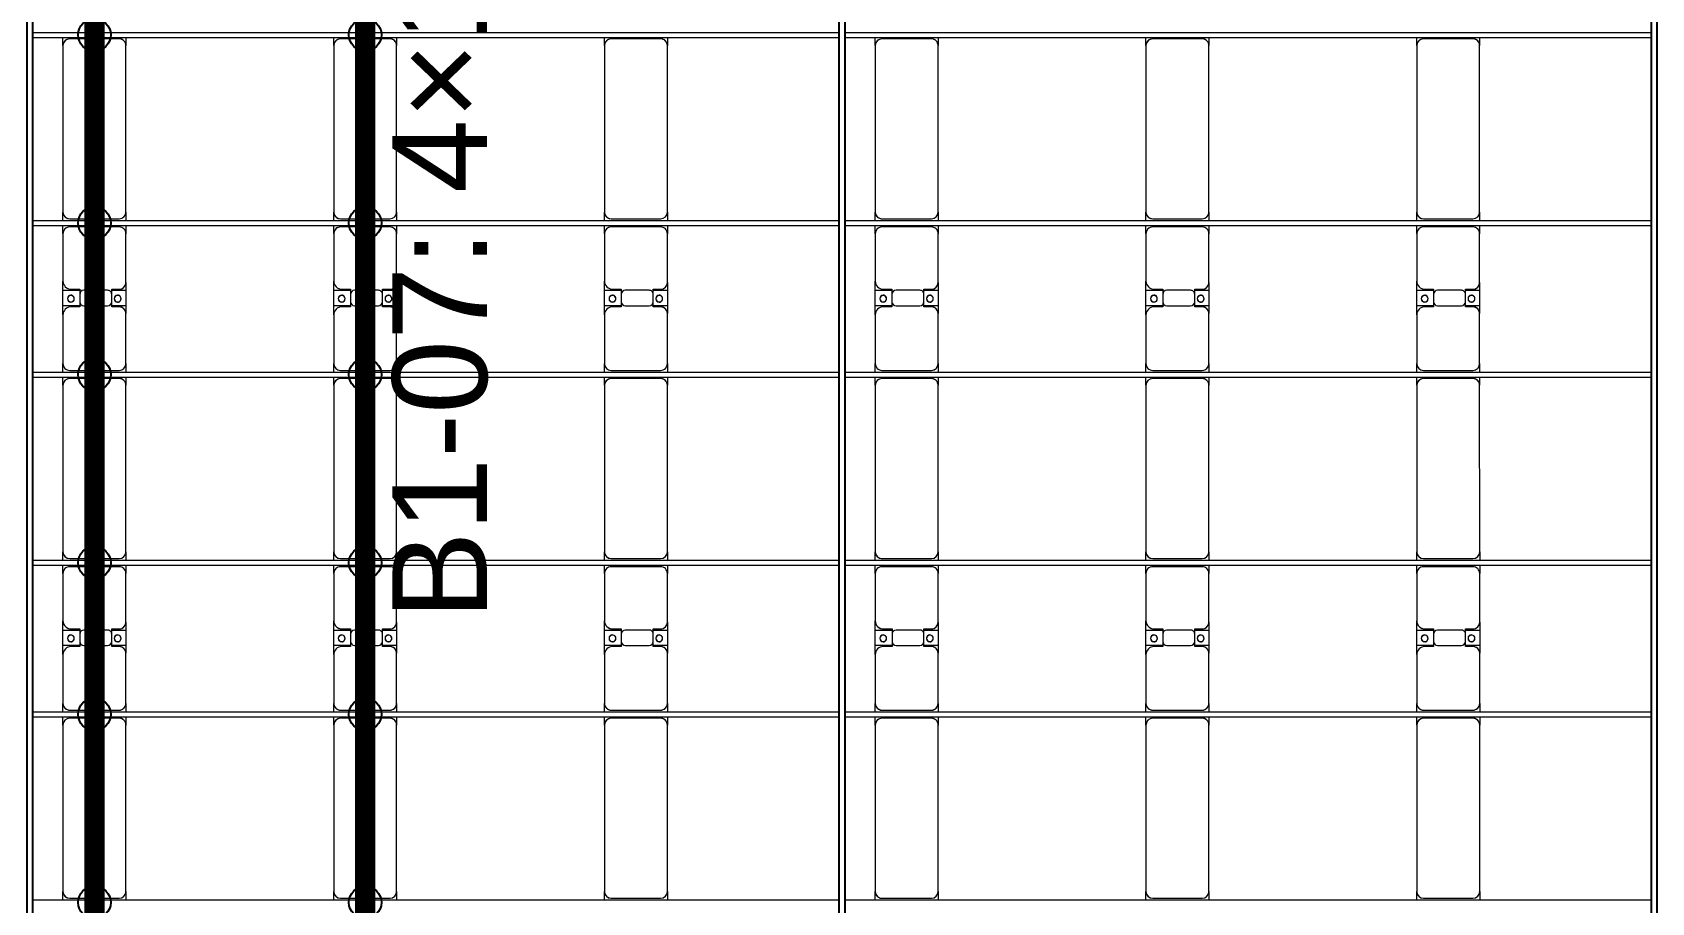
# Model space of a CAD drawing. Header units: millimetres. Extents: x -496478 to -186190, y -204059 to -87354.
# Drawn here: x -483192 to -471231, y -165074 to -158644 of the extents above; entities that cross this region are included whole.
import ezdxf

# ---------------------------------------------------------------- set-up
doc = ezdxf.new("R2010")
doc.units = ezdxf.units.MM
for name, color, linetype, lineweight in [('A-DETL-MBND', 5, 'Continuous', 9), ('A-GENM', 13, 'Continuous', 9), ('S-BEAM', 12, 'Continuous', 9)]:
    doc.layers.add(name, color=color, linetype=linetype, lineweight=lineweight)
doc.layers.add('GC-GHI CHU', color=2, linetype='Continuous')
doc.layers.add('GC-HOP 40x60 GIA CUONG', color=1, linetype='Continuous')
doc.styles.add('GC_VN', font='arial.ttf')

# ---------------------------------------------------------------- blocks, each defined once
blk = doc.blocks.new('Dầm C52 - Dầm C52-V85-BỐ TRÍ KHUNG KẾT CẤU BÈ PIN 01')
at = {"layer": 'S-BEAM', "color": 1}
for p, q in [((81389, 20), (87349, 20)), ((87389, 20), (93349, 20)), ((87349, -20), (81389, -20)), ((93349, -20), (87389, -20))]:
    blk.add_line(p, q, dxfattribs=at)
blk = doc.blocks.new('Dầm C52 - Dầm C52-V86-BỐ TRÍ KHUNG KẾT CẤU BÈ PIN 01')
at = {"layer": 'S-BEAM', "color": 1}
for p, q in [((87349, -20), (81389, -20)), ((93349, -20), (87389, -20))]:
    blk.add_line(p, q, dxfattribs=at)
blk = doc.blocks.new('Dai phao do pin - DẢI PHAO ĐỠ PIN-V111-BỐ TRÍ KHUNG KẾT CẤU BÈ PIN 01')
at = {"layer": 'A-DETL-MBND', "color": 8}
for p, q in [((31948, 242), (32010, 242)), ((33240, 242), (32010, 242)), ((33240, 242), (33298, 242)), ((33338, 242), (33400, 242)), ((33760, 242), (33400, 242)), ((33760, 242), (33942, 242)), ((33828, 242), (34010, 242)), ((33828, 118), (33828, 242)), ((33942, 242), (33942, 118)), ((34360, 242), (34010, 242)), ((34360, 242), (34418, 242)), ((34458, 242), (34520, 242)), ((35750, 242), (34520, 242)), ((35750, 242), (35808, 242)), ((35848, 242), (35910, 242)), ((36270, 242), (35910, 242)), ((36270, 242), (36452, 242)), ((36338, 242), (36520, 242)), ((36338, 118), (36338, 242)), ((36452, 242), (36452, 118)), ((36870, 242), (36520, 242)), ((36870, 242), (36928, 242)), ((36968, 242), (37030, 242)), ((38260, 242), (37030, 242)), ((38260, 242), (38318, 242)), ((31960, 192), (31960, -173)), ((33290, -173), (33290, 192)), ((33350, 192), (33350, -173)), ((33820, 118), (33820, 182)), ((33950, 182), (33950, 118)), ((34410, -173), (34410, 192)), ((34470, 192), (34470, -173)), ((35800, -173), (35800, 192)), ((35860, 192), (35860, -173)), ((36330, 118), (36330, 182)), ((36460, 182), (36460, 118)), ((36920, -173), (36920, 192)), ((36980, 192), (36980, -173)), ((38310, -173), (38310, 192)), ((33912, 118), (33820, 118)), ((33828, 88), (33828, -88)), ((33950, 118), (33858, 118)), ((33942, -88), (33942, 88)), ((36422, 118), (36330, 118)), ((36338, 88), (36338, -88)), ((36460, 118), (36368, 118)), ((36452, -88), (36452, 88)), ((33820, -173), (33820, -118)), ((33820, -118), (33912, -118)), ((33828, -223), (33828, -118)), ((33858, -118), (33950, -118)), ((33942, -118), (33942, -223)), ((33950, -118), (33950, -173)), ((36330, -173), (36330, -118)), ((36330, -118), (36422, -118)), ((36338, -223), (36338, -118)), ((36368, -118), (36460, -118)), ((36452, -118), (36452, -223)), ((36460, -118), (36460, -173)), ((32010, -223), (31948, -223)), ((32010, -223), (33240, -223)), ((33298, -223), (33240, -223)), ((33400, -223), (33338, -223)), ((33400, -223), (33770, -223)), ((33942, -223), (33770, -223)), ((34000, -223), (33828, -223)), ((34000, -223), (34360, -223)), ((34418, -223), (34360, -223)), ((34520, -223), (34458, -223)), ((34520, -223), (35750, -223)), ((35808, -223), (35750, -223)), ((35910, -223), (35848, -223)), ((35910, -223), (36280, -223)), ((36452, -223), (36280, -223)), ((36510, -223), (36338, -223)), ((36510, -223), (36870, -223)), ((36928, -223), (36870, -223)), ((37030, -223), (36968, -223)), ((37030, -223), (38260, -223)), ((38318, -223), (38260, -223))]:
    blk.add_line(p, q, dxfattribs=at)
for centre, radius, start, end in [((32010, 192), 50, 90, 180), ((32010, 192), 50, 105, 180), ((33240, 192), 50, 0, 90), ((33240, 192), 50, 15, 90), ((33400, 192), 50, 90, 180), ((33760, 182), 60, 0, 90), ((34010, 182), 60, 90, 180), ((34360, 192), 50, 0, 90), ((34520, 192), 50, 90, 180), ((34520, 192), 50, 105, 180), ((35750, 192), 50, 0, 90), ((35750, 192), 50, 15, 90), ((35910, 192), 50, 90, 180), ((36270, 182), 60, 360, 90), ((36520, 182), 60, 90, 180), ((36870, 192), 50, 360, 90), ((37030, 192), 50, 90, 180), ((37030, 192), 50, 105, 180), ((38260, 192), 50, 360, 90), ((38260, 192), 50, 15, 90), ((33400, 192), 50, 135, 180), ((33760, 182), 60, 0, 45), ((33879, 183), 25, 0, 180), ((33879, 183), 25, 180, 0), ((33881, 183), 25, 360, 180), ((33881, 183), 25, 180, 0), ((33881, 183), 25, 180, 195), ((34010, 182), 60, 136.5851, 180), ((34360, 192), 50, 0, 45), ((35910, 192), 50, 135, 180), ((36270, 182), 60, 360, 45), ((36389, 183), 25, 360, 180), ((36389, 183), 25, 180, 360), ((36391, 183), 25, 360, 180), ((36391, 183), 25, 180, 0), ((36391, 183), 25, 180, 195), ((36520, 182), 60, 135, 180), ((36870, 192), 50, 3.8796, 45), ((33858, 88), 30, 90, 180), ((33912, 88), 30, 0, 90), ((36368, 88), 30, 90, 180), ((36422, 88), 30, 0, 90), ((33858, -88), 30, 180, 270), ((33912, -88), 30, 270, 0), ((36368, -88), 30, 180, 270), ((36422, -88), 30, 270, 0), ((32010, -173), 50, 180, 270), ((32010, -173), 50, 180, 270), ((33240, -173), 50, 270, 0), ((33240, -173), 50, 285, 0), ((33400, -173), 50, 180, 270), ((33400, -173), 50, 180, 225), ((33770, -173), 50, 270, 360), ((33770, -173), 50, 315, 0), ((33879, -162), 25, 360, 180), ((33879, -162), 25, 180, 0), ((33881, -162), 25, 0, 180), ((33881, -162), 25, 120, 180), ((33881, -162), 25, 180, 0), ((33881, -162), 25, 75, 105), ((33879, -162), 25, 75, 90), ((33879, -162), 25, 30, 45), ((33879, -162), 25, 0, 15), ((34000, -173), 50, 180, 270), ((34000, -173), 50, 180, 225), ((34360, -173), 50, 270, 0), ((34360, -173), 50, 315, 0), ((34520, -173), 50, 180, 270), ((34520, -173), 50, 180, 270), ((35750, -173), 50, 270, 0), ((35750, -173), 50, 285, 360), ((35910, -173), 50, 180, 270), ((35910, -173), 50, 180, 225), ((36280, -173), 50, 270, 360), ((36280, -173), 50, 315, 360), ((36389, -162), 25, 0, 180), ((36389, -162), 25, 180, 0), ((36391, -162), 25, 0, 180), ((36391, -162), 25, 120, 180), ((36391, -162), 25, 180, 0), ((36391, -162), 25, 75, 105), ((36389, -162), 25, 75, 90), ((36389, -162), 25, 30, 45), ((36389, -162), 25, 0, 15), ((36510, -173), 50, 180, 270), ((36510, -173), 50, 180, 225), ((36870, -173), 50, 270, 0), ((36870, -173), 50, 315, 360), ((37030, -173), 50, 180, 270), ((37030, -173), 50, 180, 270), ((38260, -173), 50, 270, 0), ((38260, -173), 50, 285, 0)]:
    blk.add_arc(centre, radius, start, end, dxfattribs=at)
blk = doc.blocks.new('Dai phao do pin - DẢI PHAO ĐỠ PIN-V112-BỐ TRÍ KHUNG KẾT CẤU BÈ PIN 01')
at = {"layer": 'A-DETL-MBND', "color": 8}
for p, q in [((31948, 242), (32010, 242)), ((33240, 242), (32010, 242)), ((33240, 242), (33298, 242)), ((33338, 242), (33400, 242)), ((33760, 242), (33400, 242)), ((33760, 242), (33942, 242)), ((33828, 242), (34010, 242)), ((33828, 118), (33828, 242)), ((33942, 242), (33942, 118)), ((34360, 242), (34010, 242)), ((34360, 242), (34418, 242)), ((34458, 242), (34520, 242)), ((35750, 242), (34520, 242)), ((35750, 242), (35808, 242)), ((35848, 242), (35910, 242)), ((36270, 242), (35910, 242)), ((36270, 242), (36452, 242)), ((36338, 242), (36520, 242)), ((36338, 118), (36338, 242)), ((36452, 242), (36452, 118)), ((36870, 242), (36520, 242)), ((36870, 242), (36928, 242)), ((36968, 242), (37030, 242)), ((38260, 242), (37030, 242)), ((38260, 242), (38318, 242)), ((31960, 192), (31960, -173)), ((33290, -173), (33290, 192)), ((33350, 192), (33350, -173)), ((33820, 118), (33820, 182)), ((33950, 182), (33950, 118)), ((34410, -173), (34410, 192)), ((34470, 192), (34470, -173)), ((35800, -173), (35800, 192)), ((35860, 192), (35860, -173)), ((36330, 118), (36330, 182)), ((36460, 182), (36460, 118)), ((36920, -173), (36920, 192)), ((36980, 192), (36980, -173)), ((38310, -173), (38310, 192)), ((33912, 118), (33820, 118)), ((33828, 88), (33828, -88)), ((33950, 118), (33858, 118)), ((33942, -88), (33942, 88)), ((36422, 118), (36330, 118)), ((36338, 88), (36338, -88)), ((36460, 118), (36368, 118)), ((36452, -88), (36452, 88)), ((33820, -173), (33820, -118)), ((33820, -118), (33912, -118)), ((33828, -223), (33828, -118)), ((33858, -118), (33950, -118)), ((33942, -118), (33942, -223)), ((33950, -118), (33950, -173)), ((36330, -173), (36330, -118)), ((36330, -118), (36422, -118)), ((36338, -223), (36338, -118)), ((36368, -118), (36460, -118)), ((36452, -118), (36452, -223)), ((36460, -118), (36460, -173)), ((32010, -223), (31948, -223)), ((32010, -223), (33240, -223)), ((33298, -223), (33240, -223)), ((33400, -223), (33338, -223)), ((33400, -223), (33770, -223)), ((33942, -223), (33770, -223)), ((34000, -223), (33828, -223)), ((34000, -223), (34360, -223)), ((34418, -223), (34360, -223)), ((34520, -223), (34458, -223)), ((34520, -223), (35750, -223)), ((35808, -223), (35750, -223)), ((35910, -223), (35848, -223)), ((35910, -223), (36280, -223)), ((36452, -223), (36280, -223)), ((36510, -223), (36338, -223)), ((36510, -223), (36870, -223)), ((36928, -223), (36870, -223)), ((37030, -223), (36968, -223)), ((37030, -223), (38260, -223)), ((38318, -223), (38260, -223))]:
    blk.add_line(p, q, dxfattribs=at)
for centre, radius, start, end in [((32010, 192), 50, 90, 180), ((32010, 192), 50, 105, 180), ((33240, 192), 50, 0, 90), ((33240, 192), 50, 15, 90), ((33400, 192), 50, 90, 180), ((33760, 182), 60, 0, 90), ((34010, 182), 60, 90, 180), ((34360, 192), 50, 0, 90), ((34520, 192), 50, 90, 180), ((34520, 192), 50, 105, 180), ((35750, 192), 50, 0, 90), ((35750, 192), 50, 15, 90), ((35910, 192), 50, 90, 180), ((36270, 182), 60, 360, 90), ((36520, 182), 60, 90, 180), ((36870, 192), 50, 360, 90), ((37030, 192), 50, 90, 180), ((37030, 192), 50, 105, 180), ((38260, 192), 50, 360, 90), ((38260, 192), 50, 15, 90), ((33400, 192), 50, 135, 180), ((33760, 182), 60, 0, 45), ((33879, 183), 25, 0, 180), ((33879, 183), 25, 180, 0), ((33881, 183), 25, 360, 180), ((33881, 183), 25, 180, 0), ((33881, 183), 25, 180, 195), ((34010, 182), 60, 136.5435, 180), ((34360, 192), 50, 0, 45), ((35910, 192), 50, 135, 180), ((36270, 182), 60, 360, 45), ((36389, 183), 25, 360, 180), ((36389, 183), 25, 180, 360), ((36391, 183), 25, 360, 180), ((36391, 183), 25, 180, 0), ((36391, 183), 25, 180, 195), ((36520, 182), 60, 135, 180), ((36870, 192), 50, 360, 45), ((33858, 88), 30, 90, 180), ((33912, 88), 30, 0, 90), ((36368, 88), 30, 90, 180), ((36422, 88), 30, 0, 90), ((33858, -88), 30, 180, 270), ((33912, -88), 30, 270, 0), ((36368, -88), 30, 180, 270), ((36422, -88), 30, 270, 0), ((32010, -173), 50, 180, 270), ((32010, -173), 50, 180, 270), ((33240, -173), 50, 270, 0), ((33240, -173), 50, 285, 0), ((33400, -173), 50, 180, 270), ((33400, -173), 50, 180, 225), ((33770, -173), 50, 270, 360), ((33770, -173), 50, 315, 0), ((33879, -162), 25, 360, 180), ((33879, -162), 25, 180, 0), ((33881, -162), 25, 0, 180), ((33881, -162), 25, 120, 180), ((33881, -162), 25, 180, 0), ((33881, -162), 25, 75, 105), ((33879, -162), 25, 75, 90), ((33879, -162), 25, 30, 45), ((33879, -162), 25, 0, 15), ((34000, -173), 50, 180, 270), ((34000, -173), 50, 180, 225), ((34360, -173), 50, 270, 0), ((34360, -173), 50, 315, 0), ((34520, -173), 50, 180, 270), ((34520, -173), 50, 180, 270), ((35750, -173), 50, 270, 0), ((35750, -173), 50, 285, 360), ((35910, -173), 50, 180, 270), ((35910, -173), 50, 180, 225), ((36280, -173), 50, 270, 360), ((36280, -173), 50, 315, 360), ((36389, -162), 25, 0, 180), ((36389, -162), 25, 180, 0), ((36391, -162), 25, 0, 180), ((36391, -162), 25, 120, 180), ((36391, -162), 25, 180, 0), ((36391, -162), 25, 75, 105), ((36389, -162), 25, 75, 90), ((36389, -162), 25, 30, 45), ((36389, -162), 25, 0, 15), ((36510, -173), 50, 180, 270), ((36510, -173), 50, 180, 225), ((36870, -173), 50, 270, 0), ((36870, -173), 50, 315, 360), ((37030, -173), 50, 180, 270), ((37030, -173), 50, 180, 270), ((38260, -173), 50, 270, 0), ((38260, -173), 50, 285, 0)]:
    blk.add_arc(centre, radius, start, end, dxfattribs=at)
blk = doc.blocks.new('Dai phao do pin - DẢI PHAO ĐỠ PIN-V113-BỐ TRÍ KHUNG KẾT CẤU BÈ PIN 01')
at = {"layer": 'A-DETL-MBND', "color": 8}
for p, q in [((31948, 242), (32010, 242)), ((33240, 242), (32010, 242)), ((33240, 242), (33298, 242)), ((33338, 242), (33400, 242)), ((33760, 242), (33400, 242)), ((33760, 242), (33942, 242)), ((33828, 242), (34010, 242)), ((33828, 118), (33828, 242)), ((33942, 242), (33942, 118)), ((34360, 242), (34010, 242)), ((34360, 242), (34418, 242)), ((34458, 242), (34520, 242)), ((35750, 242), (34520, 242)), ((35750, 242), (35808, 242)), ((35848, 242), (35910, 242)), ((36270, 242), (35910, 242)), ((36270, 242), (36452, 242)), ((36338, 242), (36520, 242)), ((36338, 118), (36338, 242)), ((36452, 242), (36452, 118)), ((36870, 242), (36520, 242)), ((36870, 242), (36928, 242)), ((36968, 242), (37030, 242)), ((38260, 242), (37030, 242)), ((38260, 242), (38318, 242)), ((31960, 192), (31960, -173)), ((33290, -173), (33290, 192)), ((33350, 192), (33350, -173)), ((33820, 118), (33820, 182)), ((33950, 182), (33950, 118)), ((34410, -173), (34410, 192)), ((34470, 192), (34470, -173)), ((35800, -173), (35800, 192)), ((35860, 192), (35860, -173)), ((36330, 118), (36330, 182)), ((36460, 182), (36460, 118)), ((36920, -173), (36920, 192)), ((36980, 192), (36980, -173)), ((38310, -173), (38310, 192)), ((33912, 118), (33820, 118)), ((33828, 88), (33828, -88)), ((33950, 118), (33858, 118)), ((33942, -88), (33942, 88)), ((36422, 118), (36330, 118)), ((36338, 88), (36338, -88)), ((36460, 118), (36368, 118)), ((36452, -88), (36452, 88)), ((33820, -173), (33820, -118)), ((33820, -118), (33912, -118)), ((33828, -223), (33828, -118)), ((33858, -118), (33950, -118)), ((33942, -118), (33942, -223)), ((33950, -118), (33950, -173)), ((36330, -173), (36330, -118)), ((36330, -118), (36422, -118)), ((36338, -223), (36338, -118)), ((36368, -118), (36460, -118)), ((36452, -118), (36452, -223)), ((36460, -118), (36460, -173)), ((32010, -223), (31948, -223)), ((32010, -223), (33240, -223)), ((33298, -223), (33240, -223)), ((33400, -223), (33338, -223)), ((33400, -223), (33770, -223)), ((33942, -223), (33770, -223)), ((34000, -223), (33828, -223)), ((34000, -223), (34360, -223)), ((34418, -223), (34360, -223)), ((34520, -223), (34458, -223)), ((34520, -223), (35750, -223)), ((35808, -223), (35750, -223)), ((35910, -223), (35848, -223)), ((35910, -223), (36280, -223)), ((36452, -223), (36280, -223)), ((36510, -223), (36338, -223)), ((36510, -223), (36870, -223)), ((36928, -223), (36870, -223)), ((37030, -223), (36968, -223)), ((37030, -223), (38260, -223)), ((38318, -223), (38260, -223))]:
    blk.add_line(p, q, dxfattribs=at)
for centre, radius, start, end in [((32010, 192), 50, 90, 180), ((32010, 192), 50, 105, 150), ((33240, 192), 50, 0, 90), ((33240, 192), 50, 30, 90), ((33400, 192), 50, 90, 180), ((33760, 182), 60, 0, 90), ((34010, 182), 60, 90, 180), ((34360, 192), 50, 0, 90), ((34520, 192), 50, 90, 180), ((34520, 192), 50, 105, 150), ((35750, 192), 50, 0, 90), ((35750, 192), 50, 30, 90), ((35910, 192), 50, 90, 180), ((36270, 182), 60, 360, 90), ((36520, 182), 60, 90, 180), ((36870, 192), 50, 360, 90), ((37030, 192), 50, 90, 180), ((37030, 192), 50, 105, 150), ((38260, 192), 50, 360, 90), ((38260, 192), 50, 30, 90), ((32010, 192), 50, 165, 180), ((33400, 192), 50, 135, 180), ((33760, 182), 60, 0, 45), ((33879, 183), 25, 0, 180), ((33879, 183), 25, 180, 0), ((33881, 183), 25, 360, 180), ((33881, 183), 25, 180, 0), ((33881, 183), 25, 180, 195), ((34010, 182), 60, 136.5018, 180), ((34360, 192), 50, 0, 45), ((34520, 192), 50, 165, 180), ((35910, 192), 50, 135, 180), ((36270, 182), 60, 360, 45), ((36389, 183), 25, 360, 180), ((36389, 183), 25, 180, 360), ((36391, 183), 25, 360, 180), ((36391, 183), 25, 180, 0), ((36391, 183), 25, 180, 195), ((36520, 182), 60, 135, 180), ((36870, 192), 50, 360, 45), ((37030, 192), 50, 165, 180), ((33858, 88), 30, 90, 180), ((33912, 88), 30, 0, 90), ((36368, 88), 30, 90, 180), ((36422, 88), 30, 0, 90), ((33858, -88), 30, 180, 270), ((33912, -88), 30, 270, 0), ((36368, -88), 30, 180, 270), ((36422, -88), 30, 270, 0), ((32010, -173), 50, 180, 270), ((32010, -173), 50, 180, 270), ((33240, -173), 50, 270, 0), ((33240, -173), 50, 285, 0), ((33400, -173), 50, 180, 270), ((33400, -173), 50, 180, 225), ((33770, -173), 50, 270, 360), ((33770, -173), 50, 315, 0), ((33879, -162), 25, 360, 180), ((33879, -162), 25, 180, 0), ((33881, -162), 25, 0, 180), ((33881, -162), 25, 120, 180), ((33881, -162), 25, 180, 0), ((33881, -162), 25, 75, 105), ((33879, -162), 25, 75, 90), ((33879, -162), 25, 30, 45), ((33879, -162), 25, 0, 15), ((34000, -173), 50, 180, 270), ((34000, -173), 50, 180, 225), ((34360, -173), 50, 270, 0), ((34360, -173), 50, 315, 0), ((34520, -173), 50, 180, 270), ((34520, -173), 50, 180, 270), ((35750, -173), 50, 270, 0), ((35750, -173), 50, 285, 360), ((35910, -173), 50, 180, 270), ((35910, -173), 50, 180, 225), ((36280, -173), 50, 270, 360), ((36280, -173), 50, 315, 360), ((36389, -162), 25, 0, 180), ((36389, -162), 25, 180, 0), ((36391, -162), 25, 0, 180), ((36391, -162), 25, 120, 180), ((36391, -162), 25, 180, 0), ((36391, -162), 25, 75, 105), ((36389, -162), 25, 75, 90), ((36389, -162), 25, 30, 45), ((36389, -162), 25, 0, 15), ((36510, -173), 50, 180, 270), ((36510, -173), 50, 180, 225), ((36870, -173), 50, 270, 0), ((36870, -173), 50, 315, 360), ((37030, -173), 50, 180, 270), ((37030, -173), 50, 180, 270), ((38260, -173), 50, 270, 0), ((38260, -173), 50, 285, 0)]:
    blk.add_arc(centre, radius, start, end, dxfattribs=at)
blk = doc.blocks.new('Dai phao do pin - DẢI PHAO ĐỠ PIN-V114-BỐ TRÍ KHUNG KẾT CẤU BÈ PIN 01')
at = {"layer": 'A-DETL-MBND', "color": 8}
for p, q in [((31948, 242), (32010, 242)), ((33240, 242), (32010, 242)), ((33240, 242), (33298, 242)), ((33338, 242), (33400, 242)), ((33760, 242), (33400, 242)), ((33760, 242), (33942, 242)), ((33828, 242), (34010, 242)), ((33828, 118), (33828, 242)), ((33942, 242), (33942, 118)), ((34360, 242), (34010, 242)), ((34360, 242), (34418, 242)), ((34458, 242), (34520, 242)), ((35750, 242), (34520, 242)), ((35750, 242), (35808, 242)), ((35848, 242), (35910, 242)), ((36270, 242), (35910, 242)), ((36270, 242), (36452, 242)), ((36338, 242), (36520, 242)), ((36338, 118), (36338, 242)), ((36452, 242), (36452, 118)), ((36870, 242), (36520, 242)), ((36870, 242), (36928, 242)), ((36968, 242), (37030, 242)), ((38260, 242), (37030, 242)), ((38260, 242), (38318, 242)), ((31960, 192), (31960, -173)), ((33290, -173), (33290, 192)), ((33350, 192), (33350, -173)), ((33820, 118), (33820, 182)), ((33950, 182), (33950, 118)), ((34410, -173), (34410, 192)), ((34470, 192), (34470, -173)), ((35800, -173), (35800, 192)), ((35860, 192), (35860, -173)), ((36330, 118), (36330, 182)), ((36460, 182), (36460, 118)), ((36920, -173), (36920, 192)), ((36980, 192), (36980, -173)), ((38310, -173), (38310, 192)), ((33912, 118), (33820, 118)), ((33828, 88), (33828, -88)), ((33950, 118), (33858, 118)), ((33942, -88), (33942, 88)), ((36422, 118), (36330, 118)), ((36338, 88), (36338, -88)), ((36460, 118), (36368, 118)), ((36452, -88), (36452, 88)), ((33820, -173), (33820, -118)), ((33820, -118), (33912, -118)), ((33828, -223), (33828, -118)), ((33858, -118), (33950, -118)), ((33942, -118), (33942, -223)), ((33950, -118), (33950, -173)), ((36330, -173), (36330, -118)), ((36330, -118), (36422, -118)), ((36338, -223), (36338, -118)), ((36368, -118), (36460, -118)), ((36452, -118), (36452, -223)), ((36460, -118), (36460, -173)), ((32010, -223), (31948, -223)), ((32010, -223), (33240, -223)), ((33298, -223), (33240, -223)), ((33400, -223), (33338, -223)), ((33400, -223), (33770, -223)), ((33942, -223), (33770, -223)), ((34000, -223), (33828, -223)), ((34000, -223), (34360, -223)), ((34418, -223), (34360, -223)), ((34520, -223), (34458, -223)), ((34520, -223), (35750, -223)), ((35808, -223), (35750, -223)), ((35910, -223), (35848, -223)), ((35910, -223), (36280, -223)), ((36452, -223), (36280, -223)), ((36510, -223), (36338, -223)), ((36510, -223), (36870, -223)), ((36928, -223), (36870, -223)), ((37030, -223), (36968, -223)), ((37030, -223), (38260, -223)), ((38318, -223), (38260, -223))]:
    blk.add_line(p, q, dxfattribs=at)
for centre, radius, start, end in [((32010, 192), 50, 90, 180), ((32010, 192), 50, 105, 180), ((33240, 192), 50, 0, 90), ((33240, 192), 50, 15, 90), ((33400, 192), 50, 90, 180), ((33760, 182), 60, 0, 90), ((34010, 182), 60, 90, 180), ((34360, 192), 50, 0, 90), ((34520, 192), 50, 90, 180), ((34520, 192), 50, 105, 180), ((35750, 192), 50, 0, 90), ((35750, 192), 50, 15, 90), ((35910, 192), 50, 90, 180), ((36270, 182), 60, 360, 90), ((36520, 182), 60, 90, 180), ((36870, 192), 50, 360, 90), ((37030, 192), 50, 90, 180), ((37030, 192), 50, 105, 180), ((38260, 192), 50, 360, 90), ((38260, 192), 50, 15, 90), ((33400, 192), 50, 135, 180), ((33760, 182), 60, 0, 45), ((33879, 183), 25, 0, 180), ((33879, 183), 25, 180, 0), ((33881, 183), 25, 360, 180), ((33881, 183), 25, 180, 0), ((33881, 183), 25, 180, 195), ((34010, 182), 60, 136.4601, 180), ((34360, 192), 50, 0, 45), ((35910, 192), 50, 135, 180), ((36270, 182), 60, 360, 45), ((36389, 183), 25, 360, 180), ((36389, 183), 25, 180, 360), ((36391, 183), 25, 360, 180), ((36391, 183), 25, 180, 0), ((36391, 183), 25, 180, 195), ((36520, 182), 60, 135, 180), ((36870, 192), 50, 360, 45), ((33858, 88), 30, 90, 180), ((33912, 88), 30, 0, 90), ((36368, 88), 30, 90, 180), ((36422, 88), 30, 0, 90), ((33858, -88), 30, 180, 270), ((33912, -88), 30, 270, 0), ((36368, -88), 30, 180, 270), ((36422, -88), 30, 270, 0), ((32010, -173), 50, 180, 270), ((32010, -173), 50, 180, 270), ((33240, -173), 50, 270, 0), ((33240, -173), 50, 285, 0), ((33400, -173), 50, 180, 270), ((33400, -173), 50, 180, 225), ((33770, -173), 50, 270, 360), ((33770, -173), 50, 315, 0), ((33879, -162), 25, 360, 180), ((33879, -162), 25, 180, 0), ((33881, -162), 25, 0, 180), ((33881, -162), 25, 120, 180), ((33881, -162), 25, 180, 0), ((33881, -162), 25, 75, 105), ((33879, -162), 25, 75, 90), ((33879, -162), 25, 30, 45), ((33879, -162), 25, 0, 15), ((34000, -173), 50, 180, 270), ((34000, -173), 50, 180, 225), ((34360, -173), 50, 270, 0), ((34360, -173), 50, 315, 0), ((34520, -173), 50, 180, 270), ((34520, -173), 50, 180, 270), ((35750, -173), 50, 270, 0), ((35750, -173), 50, 285, 360), ((35910, -173), 50, 180, 270), ((35910, -173), 50, 180, 225), ((36280, -173), 50, 270, 360), ((36280, -173), 50, 315, 360), ((36389, -162), 25, 0, 180), ((36389, -162), 25, 180, 0), ((36391, -162), 25, 0, 180), ((36391, -162), 25, 120, 180), ((36391, -162), 25, 180, 0), ((36391, -162), 25, 75, 105), ((36389, -162), 25, 75, 90), ((36389, -162), 25, 30, 45), ((36389, -162), 25, 0, 15), ((36510, -173), 50, 180, 270), ((36510, -173), 50, 180, 225), ((36870, -173), 50, 270, 0), ((36870, -173), 50, 315, 360), ((37030, -173), 50, 180, 270), ((37030, -173), 50, 180, 270), ((38260, -173), 50, 270, 0), ((38260, -173), 50, 285, 0)]:
    blk.add_arc(centre, radius, start, end, dxfattribs=at)
blk = doc.blocks.new('Dai phao do pin - DẢI PHAO ĐỠ PIN-V115-BỐ TRÍ KHUNG KẾT CẤU BÈ PIN 01')
at = {"layer": 'A-DETL-MBND', "color": 8}
for p, q in [((31948, 242), (32010, 242)), ((33240, 242), (32010, 242)), ((33240, 242), (33298, 242)), ((33338, 242), (33400, 242)), ((33760, 242), (33400, 242)), ((33760, 242), (33942, 242)), ((33828, 242), (34010, 242)), ((33828, 118), (33828, 242)), ((33942, 242), (33942, 118)), ((34360, 242), (34010, 242)), ((34360, 242), (34418, 242)), ((34458, 242), (34520, 242)), ((35750, 242), (34520, 242)), ((35750, 242), (35808, 242)), ((35848, 242), (35910, 242)), ((36270, 242), (35910, 242)), ((36270, 242), (36452, 242)), ((36338, 242), (36520, 242)), ((36338, 118), (36338, 242)), ((36452, 242), (36452, 118)), ((36870, 242), (36520, 242)), ((36870, 242), (36928, 242)), ((36968, 242), (37030, 242)), ((38260, 242), (37030, 242)), ((38260, 242), (38318, 242)), ((31960, 192), (31960, -173)), ((33290, -173), (33290, 192)), ((33350, 192), (33350, -173)), ((33820, 118), (33820, 182)), ((33950, 182), (33950, 118)), ((34410, -173), (34410, 192)), ((34470, 192), (34470, -173)), ((35800, -173), (35800, 192)), ((35860, 192), (35860, -173)), ((36330, 118), (36330, 182)), ((36460, 182), (36460, 118)), ((36920, -173), (36920, 192)), ((36980, 192), (36980, -173)), ((38310, -173), (38310, 192)), ((33912, 118), (33820, 118)), ((33828, 88), (33828, -88)), ((33950, 118), (33858, 118)), ((33942, -88), (33942, 88)), ((36422, 118), (36330, 118)), ((36338, 88), (36338, -88)), ((36460, 118), (36368, 118)), ((36452, -88), (36452, 88)), ((33820, -173), (33820, -118)), ((33820, -118), (33912, -118)), ((33828, -223), (33828, -118)), ((33858, -118), (33950, -118)), ((33942, -118), (33942, -223)), ((33950, -118), (33950, -173)), ((36330, -173), (36330, -118)), ((36330, -118), (36422, -118)), ((36338, -223), (36338, -118)), ((36368, -118), (36460, -118)), ((36452, -118), (36452, -223)), ((36460, -118), (36460, -173)), ((32010, -223), (31948, -223)), ((32010, -223), (33240, -223)), ((33298, -223), (33240, -223)), ((33400, -223), (33338, -223)), ((33400, -223), (33770, -223)), ((33942, -223), (33770, -223)), ((34000, -223), (33828, -223)), ((34000, -223), (34360, -223)), ((34418, -223), (34360, -223)), ((34520, -223), (34458, -223)), ((34520, -223), (35750, -223)), ((35808, -223), (35750, -223)), ((35910, -223), (35848, -223)), ((35910, -223), (36280, -223)), ((36452, -223), (36280, -223)), ((36510, -223), (36338, -223)), ((36510, -223), (36870, -223)), ((36928, -223), (36870, -223)), ((37030, -223), (36968, -223)), ((37030, -223), (38260, -223)), ((38318, -223), (38260, -223))]:
    blk.add_line(p, q, dxfattribs=at)
for centre, radius, start, end in [((32010, 192), 50, 90, 180), ((32010, 192), 50, 105, 180), ((33240, 192), 50, 0, 90), ((33240, 192), 50, 15, 90), ((33400, 192), 50, 90, 180), ((33760, 182), 60, 0, 90), ((34010, 182), 60, 90, 180), ((34360, 192), 50, 0, 90), ((34520, 192), 50, 90, 180), ((34520, 192), 50, 105, 180), ((35750, 192), 50, 0, 90), ((35750, 192), 50, 15, 90), ((35910, 192), 50, 90, 180), ((36270, 182), 60, 360, 90), ((36520, 182), 60, 90, 180), ((36870, 192), 50, 360, 90), ((37030, 192), 50, 90, 180), ((37030, 192), 50, 105, 180), ((38260, 192), 50, 360, 90), ((38260, 192), 50, 15, 90), ((33400, 192), 50, 135, 180), ((33760, 182), 60, 0, 45), ((33879, 183), 25, 0, 180), ((33879, 183), 25, 180, 0), ((33881, 183), 25, 360, 180), ((33881, 183), 25, 180, 0), ((33881, 183), 25, 180, 195), ((34010, 182), 60, 136.4185, 180), ((34360, 192), 50, 0, 45), ((35910, 192), 50, 135, 180), ((36270, 182), 60, 360, 45), ((36389, 183), 25, 360, 180), ((36389, 183), 25, 180, 360), ((36391, 183), 25, 360, 180), ((36391, 183), 25, 180, 0), ((36391, 183), 25, 180, 195), ((36520, 182), 60, 135, 180), ((36870, 192), 50, 360, 41.4115), ((33858, 88), 30, 90, 180), ((33912, 88), 30, 0, 90), ((36368, 88), 30, 90, 180), ((36422, 88), 30, 0, 90), ((33858, -88), 30, 180, 270), ((33912, -88), 30, 270, 0), ((36368, -88), 30, 180, 270), ((36422, -88), 30, 270, 0), ((32010, -173), 50, 180, 270), ((32010, -173), 50, 180, 270), ((33240, -173), 50, 270, 0), ((33240, -173), 50, 285, 0), ((33400, -173), 50, 180, 270), ((33400, -173), 50, 180, 225), ((33770, -173), 50, 270, 360), ((33770, -173), 50, 315, 0), ((33879, -162), 25, 360, 180), ((33879, -162), 25, 180, 0), ((33881, -162), 25, 0, 180), ((33881, -162), 25, 120, 180), ((33881, -162), 25, 180, 0), ((33881, -162), 25, 75, 105), ((33879, -162), 25, 75, 90), ((33879, -162), 25, 30, 45), ((33879, -162), 25, 0, 15), ((34000, -173), 50, 180, 270), ((34000, -173), 50, 180, 225), ((34360, -173), 50, 270, 0), ((34360, -173), 50, 315, 0), ((34520, -173), 50, 180, 270), ((34520, -173), 50, 180, 270), ((35750, -173), 50, 270, 0), ((35750, -173), 50, 285, 360), ((35910, -173), 50, 180, 270), ((35910, -173), 50, 180, 225), ((36280, -173), 50, 270, 360), ((36280, -173), 50, 315, 360), ((36389, -162), 25, 0, 180), ((36389, -162), 25, 180, 0), ((36391, -162), 25, 0, 180), ((36391, -162), 25, 120, 180), ((36391, -162), 25, 180, 0), ((36391, -162), 25, 75, 105), ((36389, -162), 25, 75, 90), ((36389, -162), 25, 30, 45), ((36389, -162), 25, 0, 15), ((36510, -173), 50, 180, 270), ((36510, -173), 50, 180, 225), ((36870, -173), 50, 270, 0), ((36870, -173), 50, 315, 360), ((37030, -173), 50, 180, 270), ((37030, -173), 50, 180, 270), ((38260, -173), 50, 270, 0), ((38260, -173), 50, 285, 0)]:
    blk.add_arc(centre, radius, start, end, dxfattribs=at)
blk = doc.blocks.new('Dai phao do pin - DẢI PHAO ĐỠ PIN-V116-BỐ TRÍ KHUNG KẾT CẤU BÈ PIN 01')
at = {"layer": 'A-DETL-MBND', "color": 8}
for p, q in [((31948, 242), (32010, 242)), ((33240, 242), (32010, 242)), ((33240, 242), (33298, 242)), ((33338, 242), (33400, 242)), ((33760, 242), (33400, 242)), ((33760, 242), (33942, 242)), ((33828, 242), (34010, 242)), ((33828, 118), (33828, 242)), ((33942, 242), (33942, 118)), ((34360, 242), (34010, 242)), ((34360, 242), (34418, 242)), ((34458, 242), (34520, 242)), ((35750, 242), (34520, 242)), ((35750, 242), (35808, 242)), ((35848, 242), (35910, 242)), ((36270, 242), (35910, 242)), ((36270, 242), (36452, 242)), ((36338, 242), (36520, 242)), ((36338, 118), (36338, 242)), ((36452, 242), (36452, 118)), ((36870, 242), (36520, 242)), ((36870, 242), (36928, 242)), ((36968, 242), (37030, 242)), ((38260, 242), (37030, 242)), ((38260, 242), (38318, 242)), ((31960, 192), (31960, -173)), ((33290, -173), (33290, 192)), ((33350, 192), (33350, -173)), ((33820, 118), (33820, 182)), ((33950, 182), (33950, 118)), ((34410, -173), (34410, 192)), ((34470, 192), (34470, -173)), ((35800, -173), (35800, 192)), ((35860, 192), (35860, -173)), ((36330, 118), (36330, 182)), ((36460, 182), (36460, 118)), ((36920, -173), (36920, 192)), ((36980, 192), (36980, -173)), ((38310, -173), (38310, 192)), ((33912, 118), (33820, 118)), ((33828, 88), (33828, -88)), ((33950, 118), (33858, 118)), ((33942, -88), (33942, 88)), ((36422, 118), (36330, 118)), ((36338, 88), (36338, -88)), ((36460, 118), (36368, 118)), ((36452, -88), (36452, 88)), ((33820, -173), (33820, -118)), ((33820, -118), (33912, -118)), ((33828, -223), (33828, -118)), ((33858, -118), (33950, -118)), ((33942, -118), (33942, -223)), ((33950, -118), (33950, -173)), ((36330, -173), (36330, -118)), ((36330, -118), (36422, -118)), ((36338, -223), (36338, -118)), ((36368, -118), (36460, -118)), ((36452, -118), (36452, -223)), ((36460, -118), (36460, -173)), ((32010, -223), (31948, -223)), ((32010, -223), (33240, -223)), ((33298, -223), (33240, -223)), ((33400, -223), (33338, -223)), ((33400, -223), (33770, -223)), ((33942, -223), (33770, -223)), ((34000, -223), (33828, -223)), ((34000, -223), (34360, -223)), ((34418, -223), (34360, -223)), ((34520, -223), (34458, -223)), ((34520, -223), (35750, -223)), ((35808, -223), (35750, -223)), ((35910, -223), (35848, -223)), ((35910, -223), (36280, -223)), ((36452, -223), (36280, -223)), ((36510, -223), (36338, -223)), ((36510, -223), (36870, -223)), ((36928, -223), (36870, -223)), ((37030, -223), (36968, -223)), ((37030, -223), (38260, -223)), ((38318, -223), (38260, -223))]:
    blk.add_line(p, q, dxfattribs=at)
for centre, radius, start, end in [((32010, 192), 50, 90, 180), ((32010, 192), 50, 105, 180), ((33240, 192), 50, 0, 90), ((33240, 192), 50, 15, 90), ((33400, 192), 50, 90, 180), ((33760, 182), 60, 0, 90), ((34010, 182), 60, 90, 180), ((34360, 192), 50, 0, 90), ((34520, 192), 50, 90, 180), ((34520, 192), 50, 105, 180), ((35750, 192), 50, 0, 90), ((35750, 192), 50, 15, 90), ((35910, 192), 50, 90, 180), ((36270, 182), 60, 360, 90), ((36520, 182), 60, 90, 180), ((36870, 192), 50, 360, 90), ((37030, 192), 50, 90, 180), ((37030, 192), 50, 105, 180), ((38260, 192), 50, 360, 90), ((38260, 192), 50, 15, 90), ((33400, 192), 50, 135, 180), ((33760, 182), 60, 0, 45), ((33879, 183), 25, 0, 180), ((33879, 183), 25, 180, 0), ((33881, 183), 25, 360, 180), ((33881, 183), 25, 180, 0), ((33881, 183), 25, 180, 195), ((34010, 182), 60, 136.3768, 180), ((34360, 192), 50, 0, 45), ((35910, 192), 50, 135, 180), ((36270, 182), 60, 360, 45), ((36389, 183), 25, 360, 180), ((36389, 183), 25, 180, 360), ((36391, 183), 25, 360, 180), ((36391, 183), 25, 180, 0), ((36391, 183), 25, 180, 195), ((36520, 182), 60, 135, 180), ((36870, 192), 50, 360, 45), ((33858, 88), 30, 90, 180), ((33912, 88), 30, 0, 90), ((36368, 88), 30, 90, 180), ((36422, 88), 30, 0, 90), ((33858, -88), 30, 180, 270), ((33912, -88), 30, 270, 0), ((36368, -88), 30, 180, 270), ((36422, -88), 30, 270, 0), ((32010, -173), 50, 180, 270), ((32010, -173), 50, 180, 270), ((33240, -173), 50, 270, 0), ((33240, -173), 50, 285, 0), ((33400, -173), 50, 180, 270), ((33400, -173), 50, 180, 225), ((33770, -173), 50, 270, 360), ((33770, -173), 50, 315, 0), ((33879, -162), 25, 360, 180), ((33879, -162), 25, 180, 0), ((33881, -162), 25, 0, 180), ((33881, -162), 25, 120, 180), ((33881, -162), 25, 180, 0), ((33881, -162), 25, 75, 105), ((33879, -162), 25, 75, 90), ((33879, -162), 25, 30, 45), ((33879, -162), 25, 0, 15), ((34000, -173), 50, 180, 270), ((34000, -173), 50, 180, 225), ((34360, -173), 50, 270, 0), ((34360, -173), 50, 315, 0), ((34520, -173), 50, 180, 270), ((34520, -173), 50, 180, 270), ((35750, -173), 50, 270, 0), ((35750, -173), 50, 285, 360), ((35910, -173), 50, 180, 270), ((35910, -173), 50, 180, 225), ((36280, -173), 50, 270, 360), ((36280, -173), 50, 315, 360), ((36389, -162), 25, 0, 180), ((36389, -162), 25, 180, 0), ((36391, -162), 25, 0, 180), ((36391, -162), 25, 120, 180), ((36391, -162), 25, 180, 0), ((36391, -162), 25, 75, 105), ((36389, -162), 25, 75, 90), ((36389, -162), 25, 30, 45), ((36389, -162), 25, 0, 15), ((36510, -173), 50, 180, 270), ((36510, -173), 50, 180, 225), ((36870, -173), 50, 270, 0), ((36870, -173), 50, 315, 360), ((37030, -173), 50, 180, 270), ((37030, -173), 50, 180, 270), ((38260, -173), 50, 270, 0), ((38260, -173), 50, 285, 0)]:
    blk.add_arc(centre, radius, start, end, dxfattribs=at)
blk = doc.blocks.new('Dầm C52 - Hộp 40x60-25870-BỐ TRÍ KHUNG KẾT CẤU BÈ PIN 01')
at = {"layer": 'S-BEAM', "color": 3, "lineweight": 25}
for p, q in [((-37172, 20), (37172, 20)), ((37172, -20), (-37172, -20))]:
    blk.add_line(p, q, dxfattribs=at)
blk = doc.blocks.new('HOBANMONG_BEPIN 1_rvt-1-BỐ TRÍ KHUNG KẾT CẤU BÈ PIN 01')
at = {"layer": 'A-GENM', "lineweight": 9, "rotation": 90.00075860989342}
for name, p in [('Dai phao do pin - DẢI PHAO ĐỠ PIN-V116-BỐ TRÍ KHUNG KẾT CẤU BÈ PIN 01', (-482724, -197002)), ('Dai phao do pin - DẢI PHAO ĐỠ PIN-V115-BỐ TRÍ KHUNG KẾT CẤU BÈ PIN 01', (-480724, -197002)), ('Dai phao do pin - DẢI PHAO ĐỠ PIN-V114-BỐ TRÍ KHUNG KẾT CẤU BÈ PIN 01', (-478724, -197002)), ('Dai phao do pin - DẢI PHAO ĐỠ PIN-V113-BỐ TRÍ KHUNG KẾT CẤU BÈ PIN 01', (-476724, -197002)), ('Dai phao do pin - DẢI PHAO ĐỠ PIN-V112-BỐ TRÍ KHUNG KẾT CẤU BÈ PIN 01', (-474724, -197002)), ('Dai phao do pin - DẢI PHAO ĐỠ PIN-V111-BỐ TRÍ KHUNG KẾT CẤU BÈ PIN 01', (-472724, -197002))]:
    blk.add_blockref(name, p, dxfattribs=at)
at = {"layer": 'S-BEAM', "lineweight": 9}
for name, p, rotation in [('Dầm C52 - Hộp 40x60-25870-BỐ TRÍ KHUNG KẾT CẤU BÈ PIN 01', (-483212, -162580), 90.00075860989166), ('Dầm C52 - Hộp 40x60-25870-BỐ TRÍ KHUNG KẾT CẤU BÈ PIN 01', (-477212, -162580), 90.00075860989166), ('Dầm C52 - Hộp 40x60-25870-BỐ TRÍ KHUNG KẾT CẤU BÈ PIN 01', (-471212, -162579), 90.00075860989166), ('Dầm C52 - Dầm C52-V85-BỐ TRÍ KHUNG KẾT CẤU BÈ PIN 01', (-389843, -158663), 180.0007586094741), ('Dầm C52 - Dầm C52-V85-BỐ TRÍ KHUNG KẾT CẤU BÈ PIN 01', (-389843, -160053), 180.0007586094741), ('Dầm C52 - Dầm C52-V85-BỐ TRÍ KHUNG KẾT CẤU BÈ PIN 01', (-389843, -161173), 180.0007586094741), ('Dầm C52 - Dầm C52-V85-BỐ TRÍ KHUNG KẾT CẤU BÈ PIN 01', (-389843, -162563), 180.0007586094741), ('Dầm C52 - Dầm C52-V85-BỐ TRÍ KHUNG KẾT CẤU BÈ PIN 01', (-389843, -163683), 180.0007586094741), ('Dầm C52 - Dầm C52-V86-BỐ TRÍ KHUNG KẾT CẤU BÈ PIN 01', (-389843, -165073), 180.0007586094741)]:
    blk.add_blockref(name, p, dxfattribs=dict(at, rotation=rotation))

msp = doc.modelspace()

# ---------------------------------------------------------------- linework, layer by layer
at = {"layer": 'GC-HOP 40x60 GIA CUONG', "const_width": 150}
for points in [[(-482734, -167484), (-482734, -152484)], [(-480734, -167484), (-480734, -152484)]]:
    msp.add_lwpolyline(points, dxfattribs=at)
at = {"layer": 'GC-HOP 40x60 GIA CUONG'}
for centre in [(-482734, -158663), (-480734, -158663), (-482734, -160053), (-480734, -160053), (-482734, -161173), (-480734, -161173), (-482734, -162563), (-480734, -162563), (-482734, -163683), (-480734, -163683), (-482734, -165073), (-480734, -165073)]:
    msp.add_circle(centre, 120, dxfattribs=at)

# ---------------------------------------------------------------- block references
at = {"lineweight": 5}
msp.add_blockref('HOBANMONG_BEPIN 1_rvt-1-BỐ TRÍ KHUNG KẾT CẤU BÈ PIN 01', (0, 0), dxfattribs=at)

# ---------------------------------------------------------------- texts
at = {"layer": 'GC-GHI CHU', "style": 'GC_VN'}
msp.add_text('B1-07: 4×15,0 m', height=700, rotation=90, dxfattribs=at).set_placement((-479834, -162984))

doc.saveas('drawing.dxf')
